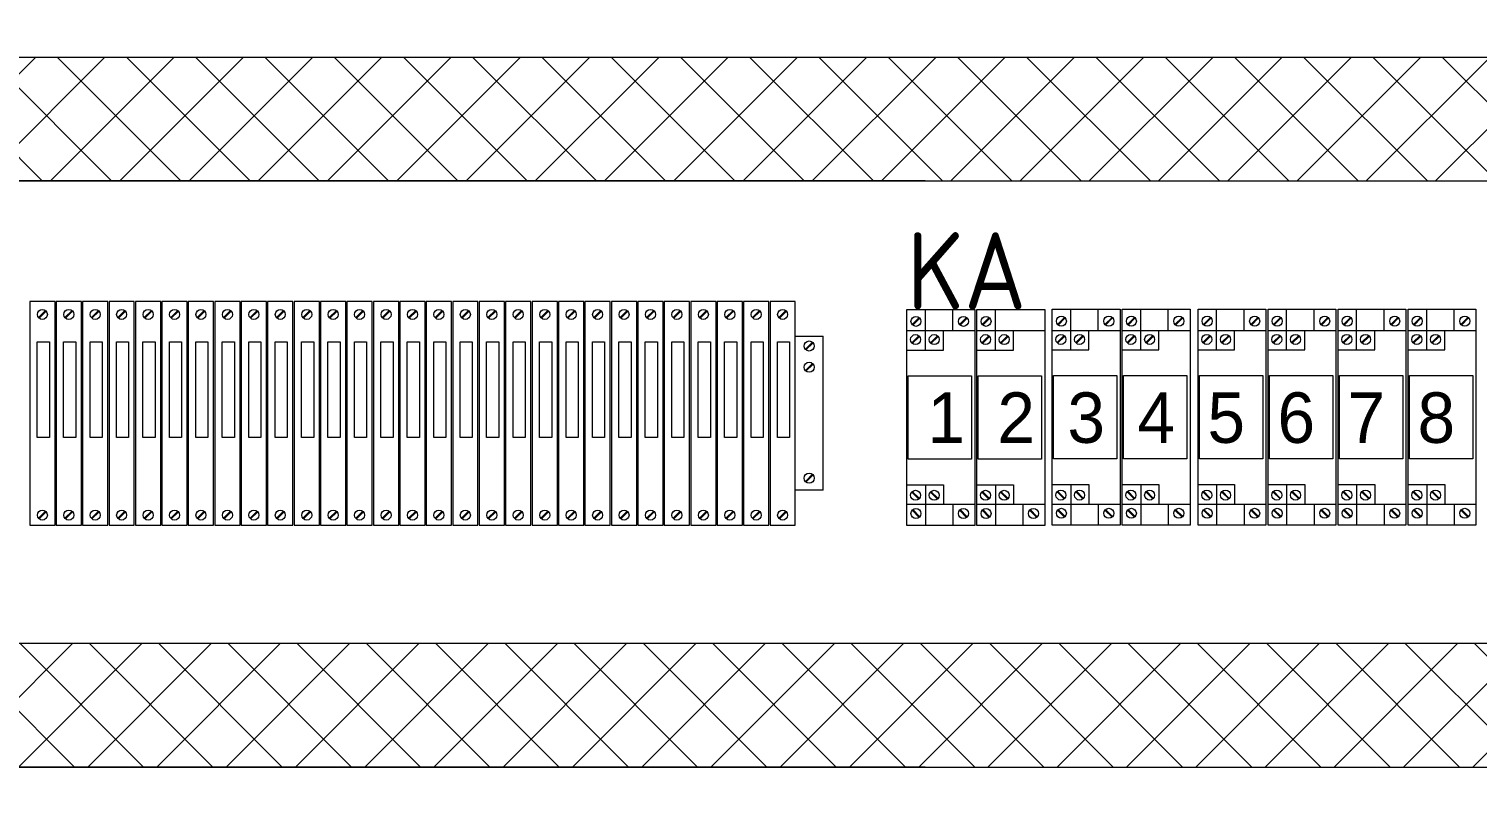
# Model space of a CAD drawing. Header units: millimetres. Extents: x 32626 to 72822, y 60047 to 123188.
# Drawn here: x 39020.7 to 39302.3, y 65049.5 to 65196.4 of the extents above; entities that cross this region are included whole.
import ezdxf

# ---------------------------------------------------------------- set-up
doc = ezdxf.new("R2010")
doc.units = ezdxf.units.MM
doc.header["$LTSCALE"] = 10
doc.layers.add('1轮廓实线层', color=7, linetype='Continuous', lineweight=18)
doc.layers.add('6文字层', color=3, linetype='Continuous', lineweight=18)
doc.styles.get("Standard").update_dxf_attribs({"font": 'isocp.shx', "width": 0.707, "bigfont": 'hztxt.shx'})
doc.styles.add('样式 1', font='SIMYOU.TTF', dxfattribs={"width": 0.75})

msp = doc.modelspace()

# ---------------------------------------------------------------- hatches: boundary and pattern name
at = {"layer": '1轮廓实线层'}
h = msp.add_hatch(dxfattribs=at)
h.set_pattern_fill('ANSI37', color=256, scale=3, style=0)
h.set_pattern_definition([(45, (7301.284, -2091.581), (-6.7351921, 6.7351921), []), (135, (7301.284, -2091.581), (-6.7351921, -6.7351921), [])])
h.paths.add_polyline_path([(38725.51, 64927.13), (38725.51, 65322.25), (39458.98, 65322.25), (39458.98, 64927.13)])
h.paths.add_polyline_path([(38748.93, 65298.85), (39435.56, 65298.85), (39435.56, 65190.85), (38748.93, 65190.85)], flags=16)
h.paths.add_polyline_path([(38748.91, 65166.85), (39435.58, 65166.85), (39435.58, 65076.85), (38748.91, 65076.85)], flags=16)
h.paths.add_polyline_path([(38748.91, 65052.85), (39435.58, 65052.85), (39435.58, 64951.12), (38748.91, 64951.12)], flags=16)

# ---------------------------------------------------------------- linework, layer by layer
for p, q in [((39194.98, 65190.85), (38748.91, 65190.85)), ((39435.56, 65190.85), (38748.93, 65190.85)), ((39194.98, 65166.85), (38748.91, 65166.85)), ((38748.91, 65166.85), (39435.58, 65166.85)), ((39194.98, 65076.85), (38748.91, 65076.85)), ((39435.58, 65076.85), (38748.91, 65076.85)), ((39194.98, 65052.85), (38748.91, 65052.85)), ((38748.91, 65052.85), (39435.58, 65052.85))]:
    msp.add_line(p, q, dxfattribs=at)
at = {"layer": '1轮廓实线层', "lineweight": 13}
for p, q in [((39025.72, 65143.41), (39020.8, 65143.41)), ((39020.8, 65143.41), (39020.8, 65099.91)), ((39025.72, 65099.91), (39025.72, 65143.41)), ((39030.86, 65143.41), (39025.94, 65143.41)), ((39025.94, 65143.41), (39025.94, 65099.91)), ((39030.86, 65099.91), (39030.86, 65143.41)), ((39036, 65143.41), (39031.08, 65143.41)), ((39031.08, 65143.41), (39031.08, 65099.91)), ((39036, 65099.91), (39036, 65143.41)), ((39041.14, 65143.41), (39036.22, 65143.41)), ((39036.22, 65143.41), (39036.22, 65099.91)), ((39041.14, 65099.91), (39041.14, 65143.41)), ((39046.29, 65143.41), (39041.37, 65143.41)), ((39041.37, 65143.41), (39041.37, 65099.91)), ((39046.29, 65099.91), (39046.29, 65143.41)), ((39051.43, 65143.41), (39046.51, 65143.41)), ((39046.51, 65143.41), (39046.51, 65099.91)), ((39051.43, 65099.91), (39051.43, 65143.41)), ((39056.57, 65143.41), (39051.65, 65143.41)), ((39051.65, 65143.41), (39051.65, 65099.91)), ((39056.57, 65099.91), (39056.57, 65143.41)), ((39061.71, 65143.41), (39056.79, 65143.41)), ((39056.79, 65143.41), (39056.79, 65099.91)), ((39061.71, 65099.91), (39061.71, 65143.41)), ((39066.86, 65143.41), (39061.94, 65143.41)), ((39061.94, 65143.41), (39061.94, 65099.91)), ((39066.86, 65099.91), (39066.86, 65143.41)), ((39072, 65143.41), (39067.08, 65143.41)), ((39067.08, 65143.41), (39067.08, 65099.91)), ((39072, 65099.91), (39072, 65143.41)), ((39077.14, 65143.41), (39072.22, 65143.41)), ((39072.22, 65143.41), (39072.22, 65099.91)), ((39077.14, 65099.91), (39077.14, 65143.41)), ((39082.28, 65143.41), (39077.36, 65143.41)), ((39077.36, 65143.41), (39077.36, 65099.91)), ((39082.28, 65099.91), (39082.28, 65143.41)), ((39087.42, 65143.41), (39082.5, 65143.41)), ((39082.5, 65143.41), (39082.5, 65099.91)), ((39087.42, 65099.91), (39087.42, 65143.41)), ((39092.57, 65143.41), (39087.65, 65143.41)), ((39087.65, 65143.41), (39087.65, 65099.91)), ((39092.57, 65099.91), (39092.57, 65143.41)), ((39097.71, 65143.41), (39092.79, 65143.41)), ((39092.79, 65143.41), (39092.79, 65099.91)), ((39097.71, 65099.91), (39097.71, 65143.41)), ((39102.85, 65143.41), (39097.93, 65143.41)), ((39097.93, 65143.41), (39097.93, 65099.91)), ((39102.85, 65099.91), (39102.85, 65143.41)), ((39107.99, 65143.41), (39103.07, 65143.41)), ((39103.07, 65143.41), (39103.07, 65099.91)), ((39107.99, 65099.91), (39107.99, 65143.41)), ((39113.14, 65143.41), (39108.22, 65143.41)), ((39108.22, 65143.41), (39108.22, 65099.91)), ((39113.14, 65099.91), (39113.14, 65143.41)), ((39118.28, 65143.41), (39113.36, 65143.41)), ((39113.36, 65143.41), (39113.36, 65099.91)), ((39118.28, 65099.91), (39118.28, 65143.41)), ((39123.43, 65143.41), (39118.51, 65143.41)), ((39118.51, 65143.41), (39118.51, 65099.91)), ((39123.43, 65099.91), (39123.43, 65143.41)), ((39128.58, 65143.41), (39123.66, 65143.41)), ((39123.66, 65143.41), (39123.66, 65099.91)), ((39128.58, 65099.91), (39128.58, 65143.41)), ((39133.72, 65143.41), (39128.8, 65143.41)), ((39128.8, 65143.41), (39128.8, 65099.91)), ((39133.72, 65099.91), (39133.72, 65143.41)), ((39138.86, 65143.41), (39133.94, 65143.41)), ((39133.94, 65143.41), (39133.94, 65099.91)), ((39138.86, 65099.91), (39138.86, 65143.41)), ((39144, 65143.41), (39139.08, 65143.41)), ((39139.08, 65143.41), (39139.08, 65099.91)), ((39144, 65099.91), (39144, 65143.41)), ((39149.15, 65143.41), (39144.23, 65143.41)), ((39144.23, 65143.41), (39144.23, 65099.91)), ((39149.15, 65099.91), (39149.15, 65143.41)), ((39154.29, 65143.41), (39149.37, 65143.41)), ((39149.37, 65143.41), (39149.37, 65099.91)), ((39154.29, 65099.91), (39154.29, 65143.41)), ((39159.43, 65143.41), (39154.51, 65143.41)), ((39154.51, 65143.41), (39154.51, 65099.91)), ((39159.43, 65099.91), (39159.43, 65143.41)), ((39164.57, 65143.41), (39159.65, 65143.41)), ((39159.65, 65143.41), (39159.65, 65099.91)), ((39164.57, 65099.91), (39164.57, 65143.41)), ((39169.71, 65143.41), (39164.79, 65143.41)), ((39164.79, 65143.41), (39164.79, 65099.91)), ((39169.71, 65099.91), (39169.71, 65143.41)), ((39022.51, 65140.25), (39023.89, 65141.63)), ((39022.63, 65140.13), (39024.01, 65141.51)), ((39027.65, 65140.25), (39029.03, 65141.63)), ((39027.77, 65140.13), (39029.15, 65141.51)), ((39032.79, 65140.25), (39034.17, 65141.63)), ((39032.91, 65140.13), (39034.29, 65141.51)), ((39037.93, 65140.25), (39039.31, 65141.63)), ((39038.06, 65140.13), (39039.43, 65141.51)), ((39043.08, 65140.25), (39044.46, 65141.63)), ((39043.2, 65140.13), (39044.58, 65141.51)), ((39048.22, 65140.25), (39049.6, 65141.63)), ((39048.34, 65140.13), (39049.72, 65141.51)), ((39053.36, 65140.25), (39054.74, 65141.63)), ((39053.48, 65140.13), (39054.86, 65141.51)), ((39058.5, 65140.25), (39059.88, 65141.63)), ((39058.62, 65140.13), (39060, 65141.51)), ((39063.65, 65140.25), (39065.02, 65141.63)), ((39063.77, 65140.13), (39065.15, 65141.51)), ((39068.79, 65140.25), (39070.17, 65141.63)), ((39068.91, 65140.13), (39070.29, 65141.51)), ((39073.93, 65140.25), (39075.31, 65141.63)), ((39074.05, 65140.13), (39075.43, 65141.51)), ((39079.07, 65140.25), (39080.45, 65141.63)), ((39079.19, 65140.13), (39080.57, 65141.51)), ((39084.21, 65140.25), (39085.59, 65141.63)), ((39084.34, 65140.13), (39085.71, 65141.51)), ((39089.36, 65140.25), (39090.74, 65141.63)), ((39089.48, 65140.13), (39090.86, 65141.51)), ((39094.5, 65140.25), (39095.88, 65141.63)), ((39094.62, 65140.13), (39096, 65141.51)), ((39099.64, 65140.25), (39101.02, 65141.63)), ((39099.76, 65140.13), (39101.14, 65141.51)), ((39104.78, 65140.25), (39106.16, 65141.63)), ((39104.9, 65140.13), (39106.28, 65141.51)), ((39109.93, 65140.25), (39111.3, 65141.63)), ((39110.05, 65140.13), (39111.43, 65141.51)), ((39115.07, 65140.25), (39116.45, 65141.63)), ((39115.19, 65140.13), (39116.57, 65141.51)), ((39120.22, 65140.25), (39121.6, 65141.63)), ((39120.35, 65140.13), (39121.72, 65141.51)), ((39125.37, 65140.25), (39126.75, 65141.63)), ((39125.49, 65140.13), (39126.87, 65141.51)), ((39130.51, 65140.25), (39131.89, 65141.63)), ((39130.63, 65140.13), (39132.01, 65141.51)), ((39135.65, 65140.25), (39137.03, 65141.63)), ((39135.77, 65140.13), (39137.15, 65141.51)), ((39140.79, 65140.25), (39142.17, 65141.63)), ((39140.91, 65140.13), (39142.29, 65141.51)), ((39145.94, 65140.25), (39147.31, 65141.63)), ((39146.06, 65140.13), (39147.44, 65141.51)), ((39151.08, 65140.25), (39152.46, 65141.63)), ((39151.2, 65140.13), (39152.58, 65141.51)), ((39156.22, 65140.25), (39157.6, 65141.63)), ((39156.34, 65140.13), (39157.72, 65141.51)), ((39161.36, 65140.25), (39162.74, 65141.63)), ((39161.48, 65140.13), (39162.86, 65141.51)), ((39166.51, 65140.25), (39167.88, 65141.63)), ((39166.63, 65140.13), (39168, 65141.51)), ((39191.4, 65141.84), (39204.6, 65141.84)), ((39191.4, 65099.84), (39191.4, 65141.84)), ((39192.44, 65138.89), (39193.81, 65140.27)), ((39192.56, 65138.77), (39193.94, 65140.15)), ((39195.02, 65138.43), (39195.02, 65141.84)), ((39200.36, 65137.74), (39200.36, 65141.84)), ((39201.66, 65138.89), (39203.04, 65140.27)), ((39201.78, 65138.77), (39203.16, 65140.15)), ((39204.6, 65141.84), (39204.6, 65099.84)), ((39205.02, 65141.84), (39218.22, 65141.84)), ((39205.02, 65099.84), (39205.02, 65141.84)), ((39206.06, 65138.89), (39207.43, 65140.27)), ((39206.18, 65138.77), (39207.56, 65140.15)), ((39208.64, 65138.43), (39208.64, 65141.84)), ((39218.22, 65141.84), (39218.22, 65099.84)), ((39219.67, 65141.87), (39232.87, 65141.87)), ((39219.67, 65099.87), (39219.67, 65141.87)), ((39220.71, 65138.93), (39222.09, 65140.3)), ((39220.83, 65138.8), (39222.21, 65140.18)), ((39223.29, 65138.46), (39223.29, 65141.87)), ((39228.64, 65137.77), (39228.64, 65141.87)), ((39229.94, 65138.93), (39231.32, 65140.3)), ((39230.06, 65138.8), (39231.44, 65140.18)), ((39232.87, 65141.87), (39232.87, 65099.87)), ((39233.29, 65141.87), (39246.49, 65141.87)), ((39233.29, 65099.87), (39233.29, 65141.87)), ((39234.33, 65138.93), (39235.71, 65140.3)), ((39234.45, 65138.8), (39235.83, 65140.18)), ((39236.91, 65138.46), (39236.91, 65141.87)), ((39242.26, 65137.77), (39242.26, 65141.87)), ((39243.56, 65138.93), (39244.94, 65140.3)), ((39243.68, 65138.8), (39245.06, 65140.18)), ((39246.49, 65141.87), (39246.49, 65099.87)), ((39248.04, 65141.87), (39261.24, 65141.87)), ((39248.04, 65099.87), (39248.04, 65141.87)), ((39249.08, 65138.93), (39250.46, 65140.3)), ((39249.2, 65138.8), (39250.58, 65140.18)), ((39251.66, 65138.46), (39251.66, 65141.87)), ((39257.01, 65137.77), (39257.01, 65141.87)), ((39258.31, 65138.93), (39259.69, 65140.3)), ((39258.43, 65138.8), (39259.81, 65140.18)), ((39261.24, 65141.87), (39261.24, 65099.87)), ((39261.66, 65141.87), (39274.86, 65141.87)), ((39261.66, 65099.87), (39261.66, 65141.87)), ((39262.7, 65138.93), (39264.08, 65140.3)), ((39262.82, 65138.8), (39264.2, 65140.18)), ((39265.28, 65138.46), (39265.28, 65141.87)), ((39270.63, 65137.77), (39270.63, 65141.87)), ((39271.93, 65138.93), (39273.31, 65140.3)), ((39272.05, 65138.8), (39273.43, 65140.18)), ((39274.86, 65141.87), (39274.86, 65099.87)), ((39275.28, 65141.87), (39288.48, 65141.87)), ((39275.28, 65099.87), (39275.28, 65141.87)), ((39276.32, 65138.93), (39277.7, 65140.3)), ((39276.44, 65138.8), (39277.82, 65140.18)), ((39278.9, 65138.46), (39278.9, 65141.87)), ((39284.25, 65137.77), (39284.25, 65141.87)), ((39285.55, 65138.93), (39286.93, 65140.3)), ((39285.67, 65138.8), (39287.05, 65140.18)), ((39288.48, 65141.87), (39288.48, 65099.87)), ((39288.9, 65141.87), (39302.1, 65141.87)), ((39288.9, 65099.87), (39288.9, 65141.87)), ((39289.94, 65138.93), (39291.32, 65140.3)), ((39290.06, 65138.8), (39291.44, 65140.18)), ((39292.52, 65138.46), (39292.52, 65141.87)), ((39297.87, 65137.77), (39297.87, 65141.87)), ((39299.17, 65138.93), (39300.55, 65140.3)), ((39299.29, 65138.8), (39300.67, 65140.18)), ((39302.1, 65141.87), (39302.1, 65099.87)), ((39191.4, 65137.74), (39204.6, 65137.74)), ((39195.02, 65133.93), (39195.02, 65138.43)), ((39198.52, 65133.93), (39198.52, 65137.74)), ((39205.02, 65137.74), (39218.22, 65137.74)), ((39208.64, 65133.93), (39208.64, 65138.43)), ((39212.14, 65133.93), (39212.14, 65137.74)), ((39219.67, 65137.77), (39232.87, 65137.77)), ((39223.29, 65133.96), (39223.29, 65138.46)), ((39226.8, 65133.96), (39226.8, 65137.77)), ((39233.29, 65137.77), (39246.49, 65137.77)), ((39236.91, 65133.96), (39236.91, 65138.46)), ((39240.42, 65133.96), (39240.42, 65137.77)), ((39248.04, 65137.77), (39261.24, 65137.77)), ((39251.66, 65133.96), (39251.66, 65138.46)), ((39255.17, 65133.96), (39255.17, 65137.77)), ((39261.66, 65137.77), (39274.86, 65137.77)), ((39265.28, 65133.96), (39265.28, 65138.46)), ((39268.79, 65133.96), (39268.79, 65137.77)), ((39275.28, 65137.77), (39288.48, 65137.77)), ((39278.9, 65133.96), (39278.9, 65138.46)), ((39282.41, 65133.96), (39282.41, 65137.77)), ((39288.9, 65137.77), (39302.1, 65137.77)), ((39292.52, 65133.96), (39292.52, 65138.46)), ((39296.03, 65133.96), (39296.03, 65137.77)), ((39169.71, 65136.66), (39175.11, 65136.66)), ((39169.71, 65106.66), (39169.71, 65136.66)), ((39171.67, 65134.1), (39173.04, 65135.48)), ((39171.79, 65133.98), (39173.16, 65135.35)), ((39175.11, 65106.66), (39175.11, 65136.66)), ((39192.35, 65135.35), (39193.73, 65136.73)), ((39192.47, 65135.23), (39193.85, 65136.61)), ((39195.98, 65135.35), (39197.36, 65136.73)), ((39196.1, 65135.23), (39197.48, 65136.61)), ((39205.97, 65135.35), (39207.35, 65136.73)), ((39206.09, 65135.23), (39207.47, 65136.61)), ((39209.6, 65135.35), (39210.98, 65136.73)), ((39209.72, 65135.23), (39211.1, 65136.61)), ((39220.62, 65135.39), (39222, 65136.76)), ((39220.74, 65135.26), (39222.12, 65136.64)), ((39224.26, 65135.39), (39225.64, 65136.76)), ((39224.38, 65135.26), (39225.76, 65136.64)), ((39234.24, 65135.39), (39235.62, 65136.76)), ((39234.36, 65135.26), (39235.74, 65136.64)), ((39237.88, 65135.39), (39239.26, 65136.76)), ((39238, 65135.26), (39239.38, 65136.64)), ((39248.99, 65135.39), (39250.37, 65136.76)), ((39249.11, 65135.26), (39250.49, 65136.64)), ((39252.63, 65135.39), (39254.01, 65136.76)), ((39252.75, 65135.26), (39254.13, 65136.64)), ((39262.61, 65135.39), (39263.99, 65136.76)), ((39262.74, 65135.26), (39264.11, 65136.64)), ((39266.25, 65135.39), (39267.63, 65136.76)), ((39266.37, 65135.26), (39267.75, 65136.64)), ((39276.23, 65135.39), (39277.61, 65136.76)), ((39276.36, 65135.26), (39277.73, 65136.64)), ((39279.87, 65135.39), (39281.25, 65136.76)), ((39279.99, 65135.26), (39281.37, 65136.64)), ((39289.85, 65135.39), (39291.23, 65136.76)), ((39289.98, 65135.26), (39291.35, 65136.64)), ((39293.49, 65135.39), (39294.87, 65136.76)), ((39293.61, 65135.26), (39294.99, 65136.64)), ((39191.4, 65133.93), (39198.52, 65133.93)), ((39205.02, 65133.93), (39212.14, 65133.93)), ((39219.67, 65133.96), (39226.8, 65133.96)), ((39233.29, 65133.96), (39240.42, 65133.96)), ((39248.04, 65133.96), (39255.17, 65133.96)), ((39261.66, 65133.96), (39268.79, 65133.96)), ((39275.28, 65133.96), (39282.41, 65133.96)), ((39288.9, 65133.96), (39296.03, 65133.96)), ((39171.67, 65129.97), (39173.04, 65131.35)), ((39171.79, 65129.85), (39173.16, 65131.23)), ((39171.67, 65108.41), (39173.04, 65109.78)), ((39171.79, 65108.28), (39173.16, 65109.66)), ((39175.11, 65106.66), (39169.71, 65106.66)), ((39191.4, 65107.75), (39198.52, 65107.75)), ((39192.35, 65106.32), (39193.73, 65104.94)), ((39192.47, 65106.44), (39193.85, 65105.06)), ((39195.02, 65107.75), (39195.02, 65103.25)), ((39195.98, 65106.32), (39197.36, 65104.94)), ((39196.1, 65106.44), (39197.48, 65105.06)), ((39198.52, 65107.75), (39198.52, 65103.94)), ((39205.02, 65107.75), (39212.14, 65107.75)), ((39205.97, 65106.32), (39207.35, 65104.94)), ((39206.09, 65106.44), (39207.47, 65105.06)), ((39208.64, 65107.75), (39208.64, 65103.25)), ((39209.6, 65106.32), (39210.98, 65104.94)), ((39209.72, 65106.44), (39211.1, 65105.06)), ((39212.14, 65107.75), (39212.14, 65103.94)), ((39219.67, 65107.78), (39226.8, 65107.78)), ((39220.62, 65106.36), (39222, 65104.98)), ((39220.74, 65106.48), (39222.12, 65105.1)), ((39223.29, 65107.78), (39223.29, 65103.28)), ((39224.26, 65106.36), (39225.64, 65104.98)), ((39224.38, 65106.48), (39225.76, 65105.1)), ((39226.8, 65107.78), (39226.8, 65103.97)), ((39233.29, 65107.78), (39240.42, 65107.78)), ((39234.24, 65106.36), (39235.62, 65104.98)), ((39234.36, 65106.48), (39235.74, 65105.1)), ((39236.91, 65107.78), (39236.91, 65103.28)), ((39237.88, 65106.36), (39239.26, 65104.98)), ((39238, 65106.48), (39239.38, 65105.1)), ((39240.42, 65107.78), (39240.42, 65103.97)), ((39248.04, 65107.78), (39255.17, 65107.78)), ((39248.99, 65106.36), (39250.37, 65104.98)), ((39249.11, 65106.48), (39250.49, 65105.1)), ((39251.66, 65107.78), (39251.66, 65103.28)), ((39252.63, 65106.36), (39254.01, 65104.98)), ((39252.75, 65106.48), (39254.13, 65105.1)), ((39255.17, 65107.78), (39255.17, 65103.97)), ((39261.66, 65107.78), (39268.79, 65107.78)), ((39262.61, 65106.36), (39263.99, 65104.98)), ((39262.74, 65106.48), (39264.11, 65105.1)), ((39265.28, 65107.78), (39265.28, 65103.28)), ((39266.25, 65106.36), (39267.63, 65104.98)), ((39266.37, 65106.48), (39267.75, 65105.1)), ((39268.79, 65107.78), (39268.79, 65103.97)), ((39275.28, 65107.78), (39282.41, 65107.78)), ((39276.23, 65106.36), (39277.61, 65104.98)), ((39276.36, 65106.48), (39277.73, 65105.1)), ((39278.9, 65107.78), (39278.9, 65103.28)), ((39279.87, 65106.36), (39281.25, 65104.98)), ((39279.99, 65106.48), (39281.37, 65105.1)), ((39282.41, 65107.78), (39282.41, 65103.97)), ((39288.9, 65107.78), (39296.03, 65107.78)), ((39289.85, 65106.36), (39291.23, 65104.98)), ((39289.98, 65106.48), (39291.35, 65105.1)), ((39292.52, 65107.78), (39292.52, 65103.28)), ((39293.49, 65106.36), (39294.87, 65104.98)), ((39293.61, 65106.48), (39294.99, 65105.1)), ((39296.03, 65107.78), (39296.03, 65103.97)), ((39191.4, 65103.94), (39204.6, 65103.94)), ((39200.36, 65103.94), (39200.36, 65099.84)), ((39205.02, 65103.94), (39218.22, 65103.94)), ((39213.98, 65103.94), (39213.98, 65099.84)), ((39219.67, 65103.97), (39232.87, 65103.97)), ((39228.64, 65103.97), (39228.64, 65099.87)), ((39233.29, 65103.97), (39246.49, 65103.97)), ((39242.26, 65103.97), (39242.26, 65099.87)), ((39248.04, 65103.97), (39261.24, 65103.97)), ((39257.01, 65103.97), (39257.01, 65099.87)), ((39261.66, 65103.97), (39274.86, 65103.97)), ((39270.63, 65103.97), (39270.63, 65099.87)), ((39275.28, 65103.97), (39288.48, 65103.97)), ((39284.25, 65103.97), (39284.25, 65099.87)), ((39288.9, 65103.97), (39302.1, 65103.97)), ((39297.87, 65103.97), (39297.87, 65099.87)), ((39022.51, 65101.23), (39023.89, 65102.6)), ((39022.63, 65101.1), (39024.01, 65102.48)), ((39027.65, 65101.23), (39029.03, 65102.6)), ((39027.77, 65101.1), (39029.15, 65102.48)), ((39032.79, 65101.23), (39034.17, 65102.6)), ((39032.91, 65101.1), (39034.29, 65102.48)), ((39037.93, 65101.23), (39039.31, 65102.6)), ((39038.06, 65101.1), (39039.43, 65102.48)), ((39043.08, 65101.23), (39044.46, 65102.6)), ((39043.2, 65101.1), (39044.58, 65102.48)), ((39048.22, 65101.23), (39049.6, 65102.6)), ((39048.34, 65101.1), (39049.72, 65102.48)), ((39053.36, 65101.23), (39054.74, 65102.6)), ((39053.48, 65101.1), (39054.86, 65102.48)), ((39058.5, 65101.23), (39059.88, 65102.6)), ((39058.62, 65101.1), (39060, 65102.48)), ((39063.65, 65101.23), (39065.02, 65102.6)), ((39063.77, 65101.1), (39065.15, 65102.48)), ((39068.79, 65101.23), (39070.17, 65102.6)), ((39068.91, 65101.1), (39070.29, 65102.48)), ((39073.93, 65101.23), (39075.31, 65102.6)), ((39074.05, 65101.1), (39075.43, 65102.48)), ((39079.07, 65101.23), (39080.45, 65102.6)), ((39079.19, 65101.1), (39080.57, 65102.48)), ((39084.21, 65101.23), (39085.59, 65102.6)), ((39084.34, 65101.1), (39085.71, 65102.48)), ((39089.36, 65101.23), (39090.74, 65102.6)), ((39089.48, 65101.1), (39090.86, 65102.48)), ((39094.5, 65101.23), (39095.88, 65102.6)), ((39094.62, 65101.1), (39096, 65102.48)), ((39099.64, 65101.23), (39101.02, 65102.6)), ((39099.76, 65101.1), (39101.14, 65102.48)), ((39104.78, 65101.23), (39106.16, 65102.6)), ((39104.9, 65101.1), (39106.28, 65102.48)), ((39109.93, 65101.23), (39111.3, 65102.6)), ((39110.05, 65101.1), (39111.43, 65102.48)), ((39115.07, 65101.23), (39116.45, 65102.6)), ((39115.19, 65101.1), (39116.57, 65102.48)), ((39120.22, 65101.23), (39121.6, 65102.6)), ((39120.35, 65101.1), (39121.72, 65102.48)), ((39125.37, 65101.23), (39126.75, 65102.6)), ((39125.49, 65101.1), (39126.87, 65102.48)), ((39130.51, 65101.23), (39131.89, 65102.6)), ((39130.63, 65101.1), (39132.01, 65102.48)), ((39135.65, 65101.23), (39137.03, 65102.6)), ((39135.77, 65101.1), (39137.15, 65102.48)), ((39140.79, 65101.23), (39142.17, 65102.6)), ((39140.91, 65101.1), (39142.29, 65102.48)), ((39145.94, 65101.23), (39147.31, 65102.6)), ((39146.06, 65101.1), (39147.44, 65102.48)), ((39151.08, 65101.23), (39152.46, 65102.6)), ((39151.2, 65101.1), (39152.58, 65102.48)), ((39156.22, 65101.23), (39157.6, 65102.6)), ((39156.34, 65101.1), (39157.72, 65102.48)), ((39161.36, 65101.23), (39162.74, 65102.6)), ((39161.48, 65101.1), (39162.86, 65102.48)), ((39166.51, 65101.23), (39167.88, 65102.6)), ((39166.63, 65101.1), (39168, 65102.48)), ((39192.44, 65102.78), (39193.81, 65101.4)), ((39192.56, 65102.9), (39193.94, 65101.52)), ((39195.02, 65103.25), (39195.02, 65099.84)), ((39201.66, 65102.78), (39203.04, 65101.4)), ((39201.78, 65102.9), (39203.16, 65101.52)), ((39206.06, 65102.78), (39207.43, 65101.4)), ((39206.18, 65102.9), (39207.56, 65101.52)), ((39208.64, 65103.25), (39208.64, 65099.84)), ((39215.28, 65102.78), (39216.66, 65101.4)), ((39215.4, 65102.9), (39216.78, 65101.52)), ((39220.71, 65102.81), (39222.09, 65101.44)), ((39220.83, 65102.94), (39222.21, 65101.56)), ((39223.29, 65103.28), (39223.29, 65099.87)), ((39229.94, 65102.81), (39231.32, 65101.44)), ((39230.06, 65102.94), (39231.44, 65101.56)), ((39234.33, 65102.81), (39235.71, 65101.44)), ((39234.45, 65102.94), (39235.83, 65101.56)), ((39236.91, 65103.28), (39236.91, 65099.87)), ((39243.56, 65102.81), (39244.94, 65101.44)), ((39243.68, 65102.94), (39245.06, 65101.56)), ((39249.08, 65102.81), (39250.46, 65101.44)), ((39249.2, 65102.94), (39250.58, 65101.56)), ((39251.66, 65103.28), (39251.66, 65099.87)), ((39258.31, 65102.81), (39259.69, 65101.44)), ((39258.43, 65102.94), (39259.81, 65101.56)), ((39262.7, 65102.81), (39264.08, 65101.44)), ((39262.82, 65102.94), (39264.2, 65101.56)), ((39265.28, 65103.28), (39265.28, 65099.87)), ((39271.93, 65102.81), (39273.31, 65101.44)), ((39272.05, 65102.94), (39273.43, 65101.56)), ((39276.32, 65102.81), (39277.7, 65101.44)), ((39276.44, 65102.94), (39277.82, 65101.56)), ((39278.9, 65103.28), (39278.9, 65099.87)), ((39285.55, 65102.81), (39286.93, 65101.44)), ((39285.67, 65102.94), (39287.05, 65101.56)), ((39289.94, 65102.81), (39291.32, 65101.44)), ((39290.06, 65102.94), (39291.44, 65101.56)), ((39292.52, 65103.28), (39292.52, 65099.87)), ((39299.17, 65102.81), (39300.55, 65101.44)), ((39299.29, 65102.94), (39300.67, 65101.56)), ((39020.8, 65099.91), (39025.72, 65099.91)), ((39025.94, 65099.91), (39030.86, 65099.91)), ((39031.08, 65099.91), (39036, 65099.91)), ((39036.22, 65099.91), (39041.14, 65099.91)), ((39041.37, 65099.91), (39046.29, 65099.91)), ((39046.51, 65099.91), (39051.43, 65099.91)), ((39051.65, 65099.91), (39056.57, 65099.91)), ((39056.79, 65099.91), (39061.71, 65099.91)), ((39061.94, 65099.91), (39066.86, 65099.91)), ((39067.08, 65099.91), (39072, 65099.91)), ((39072.22, 65099.91), (39077.14, 65099.91)), ((39077.36, 65099.91), (39082.28, 65099.91)), ((39082.5, 65099.91), (39087.42, 65099.91)), ((39087.65, 65099.91), (39092.57, 65099.91)), ((39092.79, 65099.91), (39097.71, 65099.91)), ((39097.93, 65099.91), (39102.85, 65099.91)), ((39103.07, 65099.91), (39107.99, 65099.91)), ((39108.22, 65099.91), (39113.14, 65099.91)), ((39113.36, 65099.91), (39118.28, 65099.91)), ((39118.51, 65099.91), (39123.43, 65099.91)), ((39123.66, 65099.91), (39128.58, 65099.91)), ((39128.8, 65099.91), (39133.72, 65099.91)), ((39133.94, 65099.91), (39138.86, 65099.91)), ((39139.08, 65099.91), (39144, 65099.91)), ((39144.23, 65099.91), (39149.15, 65099.91)), ((39149.37, 65099.91), (39154.29, 65099.91)), ((39154.51, 65099.91), (39159.43, 65099.91)), ((39159.65, 65099.91), (39164.57, 65099.91)), ((39164.79, 65099.91), (39169.71, 65099.91)), ((39204.6, 65099.84), (39191.4, 65099.84)), ((39218.22, 65099.84), (39205.02, 65099.84)), ((39232.87, 65099.87), (39219.67, 65099.87)), ((39246.49, 65099.87), (39233.29, 65099.87)), ((39261.24, 65099.87), (39248.04, 65099.87)), ((39274.86, 65099.87), (39261.66, 65099.87)), ((39288.48, 65099.87), (39275.28, 65099.87)), ((39302.1, 65099.87), (39288.9, 65099.87))]:
    msp.add_line(p, q, dxfattribs=at)
for points in [[(39022.25, 65135.52), (39024.62, 65135.52), (39024.62, 65116.95), (39022.25, 65116.95)], [(39027.39, 65135.52), (39029.76, 65135.52), (39029.76, 65116.95), (39027.39, 65116.95)], [(39032.53, 65135.52), (39034.9, 65135.52), (39034.9, 65116.95), (39032.53, 65116.95)], [(39037.68, 65135.52), (39040.04, 65135.52), (39040.04, 65116.95), (39037.68, 65116.95)], [(39042.82, 65135.52), (39045.18, 65135.52), (39045.18, 65116.95), (39042.82, 65116.95)], [(39047.96, 65135.52), (39050.33, 65135.52), (39050.33, 65116.95), (39047.96, 65116.95)], [(39053.1, 65135.52), (39055.47, 65135.52), (39055.47, 65116.95), (39053.1, 65116.95)], [(39058.24, 65135.52), (39060.61, 65135.52), (39060.61, 65116.95), (39058.24, 65116.95)], [(39063.39, 65135.52), (39065.75, 65135.52), (39065.75, 65116.95), (39063.39, 65116.95)], [(39068.53, 65135.52), (39070.9, 65135.52), (39070.9, 65116.95), (39068.53, 65116.95)], [(39073.67, 65135.52), (39076.04, 65135.52), (39076.04, 65116.95), (39073.67, 65116.95)], [(39078.81, 65135.52), (39081.18, 65135.52), (39081.18, 65116.95), (39078.81, 65116.95)], [(39083.96, 65135.52), (39086.32, 65135.52), (39086.32, 65116.95), (39083.96, 65116.95)], [(39089.1, 65135.52), (39091.46, 65135.52), (39091.46, 65116.95), (39089.1, 65116.95)], [(39094.24, 65135.52), (39096.61, 65135.52), (39096.61, 65116.95), (39094.24, 65116.95)], [(39099.38, 65135.52), (39101.75, 65135.52), (39101.75, 65116.95), (39099.38, 65116.95)], [(39104.52, 65135.52), (39106.89, 65135.52), (39106.89, 65116.95), (39104.52, 65116.95)], [(39109.67, 65135.52), (39112.03, 65135.52), (39112.03, 65116.95), (39109.67, 65116.95)], [(39114.81, 65135.52), (39117.18, 65135.52), (39117.18, 65116.95), (39114.81, 65116.95)], [(39119.97, 65135.52), (39122.33, 65135.52), (39122.33, 65116.95), (39119.97, 65116.95)], [(39125.11, 65135.52), (39127.47, 65135.52), (39127.47, 65116.95), (39125.11, 65116.95)], [(39130.25, 65135.52), (39132.62, 65135.52), (39132.62, 65116.95), (39130.25, 65116.95)], [(39135.39, 65135.52), (39137.76, 65135.52), (39137.76, 65116.95), (39135.39, 65116.95)], [(39140.53, 65135.52), (39142.9, 65135.52), (39142.9, 65116.95), (39140.53, 65116.95)], [(39145.68, 65135.52), (39148.04, 65135.52), (39148.04, 65116.95), (39145.68, 65116.95)], [(39150.82, 65135.52), (39153.19, 65135.52), (39153.19, 65116.95), (39150.82, 65116.95)], [(39155.96, 65135.52), (39158.33, 65135.52), (39158.33, 65116.95), (39155.96, 65116.95)], [(39161.1, 65135.52), (39163.47, 65135.52), (39163.47, 65116.95), (39161.1, 65116.95)], [(39166.25, 65135.52), (39168.61, 65135.52), (39168.61, 65116.95), (39166.25, 65116.95)], [(39191.69, 65128.95), (39203.99, 65128.95), (39203.99, 65112.73), (39191.69, 65112.73)], [(39205.31, 65128.95), (39217.61, 65128.95), (39217.61, 65112.73), (39205.31, 65112.73)], [(39219.96, 65128.98), (39232.27, 65128.98), (39232.27, 65112.76), (39219.96, 65112.76)], [(39233.58, 65128.98), (39245.89, 65128.98), (39245.89, 65112.76), (39233.58, 65112.76)], [(39248.33, 65128.98), (39260.64, 65128.98), (39260.64, 65112.76), (39248.33, 65112.76)], [(39261.95, 65128.98), (39274.26, 65128.98), (39274.26, 65112.76), (39261.95, 65112.76)], [(39275.57, 65128.98), (39287.88, 65128.98), (39287.88, 65112.76), (39275.57, 65112.76)], [(39289.2, 65128.98), (39301.5, 65128.98), (39301.5, 65112.76), (39289.2, 65112.76)]]:
    msp.add_lwpolyline(points, close=True, dxfattribs=at)
for centre in [(39023.26, 65140.88), (39028.4, 65140.88), (39033.54, 65140.88), (39038.68, 65140.88), (39043.83, 65140.88), (39048.97, 65140.88), (39054.11, 65140.88), (39059.25, 65140.88), (39064.4, 65140.88), (39069.54, 65140.88), (39074.68, 65140.88), (39079.82, 65140.88), (39084.96, 65140.88), (39090.11, 65140.88), (39095.25, 65140.88), (39100.39, 65140.88), (39105.53, 65140.88), (39110.68, 65140.88), (39115.82, 65140.88), (39120.97, 65140.88), (39126.12, 65140.88), (39131.26, 65140.88), (39136.4, 65140.88), (39141.54, 65140.88), (39146.69, 65140.88), (39151.83, 65140.88), (39156.97, 65140.88), (39162.11, 65140.88), (39167.25, 65140.88), (39193.18, 65139.52), (39202.41, 65139.52), (39206.81, 65139.52), (39221.46, 65139.56), (39230.69, 65139.56), (39235.08, 65139.56), (39244.31, 65139.56), (39249.83, 65139.56), (39259.06, 65139.56), (39263.45, 65139.56), (39272.68, 65139.56), (39277.07, 65139.56), (39286.3, 65139.56), (39290.69, 65139.56), (39299.92, 65139.56), (39172.41, 65134.73), (39193.1, 65135.98), (39196.73, 65135.98), (39206.72, 65135.98), (39210.35, 65135.98), (39221.37, 65136.01), (39225.01, 65136.01), (39234.99, 65136.01), (39238.63, 65136.01), (39249.74, 65136.01), (39253.38, 65136.01), (39263.36, 65136.01), (39267, 65136.01), (39276.98, 65136.01), (39280.62, 65136.01), (39290.6, 65136.01), (39294.24, 65136.01), (39172.41, 65130.6), (39172.41, 65109.03), (39193.1, 65105.69), (39196.73, 65105.69), (39206.72, 65105.69), (39210.35, 65105.69), (39221.37, 65105.73), (39225.01, 65105.73), (39234.99, 65105.73), (39238.63, 65105.73), (39249.74, 65105.73), (39253.38, 65105.73), (39263.36, 65105.73), (39267, 65105.73), (39276.98, 65105.73), (39280.62, 65105.73), (39290.6, 65105.73), (39294.24, 65105.73), (39023.26, 65101.85), (39028.4, 65101.85), (39033.54, 65101.85), (39038.68, 65101.85), (39043.83, 65101.85), (39048.97, 65101.85), (39054.11, 65101.85), (39059.25, 65101.85), (39064.4, 65101.85), (39069.54, 65101.85), (39074.68, 65101.85), (39079.82, 65101.85), (39084.96, 65101.85), (39090.11, 65101.85), (39095.25, 65101.85), (39100.39, 65101.85), (39105.53, 65101.85), (39110.68, 65101.85), (39115.82, 65101.85), (39120.97, 65101.85), (39126.12, 65101.85), (39131.26, 65101.85), (39136.4, 65101.85), (39141.54, 65101.85), (39146.69, 65101.85), (39151.83, 65101.85), (39156.97, 65101.85), (39162.11, 65101.85), (39167.25, 65101.85), (39193.18, 65102.15), (39202.41, 65102.15), (39206.81, 65102.15), (39216.03, 65102.15), (39221.46, 65102.19), (39230.69, 65102.19), (39235.08, 65102.19), (39244.31, 65102.19), (39249.83, 65102.19), (39259.06, 65102.19), (39263.45, 65102.19), (39272.68, 65102.19), (39277.07, 65102.19), (39286.3, 65102.19), (39290.69, 65102.19), (39299.92, 65102.19)]:
    msp.add_circle(centre, 0.975, dxfattribs=at)

# ---------------------------------------------------------------- texts
at = {"layer": '6文字层'}
msp.add_text('KA', height=15, dxfattribs=at).set_placement((39191.4, 65141.84))
at = {"layer": '6文字层', "style": '样式 1'}
for s, p in [('1', (39195.4, 65115.89)), ('2', (39209.02, 65115.89)), ('3', (39222.64, 65115.89)), ('4', (39236.26, 65115.89)), ('5', (39249.88, 65115.89)), ('6', (39263.5, 65115.89)), ('7', (39277.12, 65115.89)), ('8', (39290.74, 65115.89))]:
    msp.add_text(s, height=9.82, dxfattribs=at).set_placement(p)

doc.saveas('drawing.dxf')
